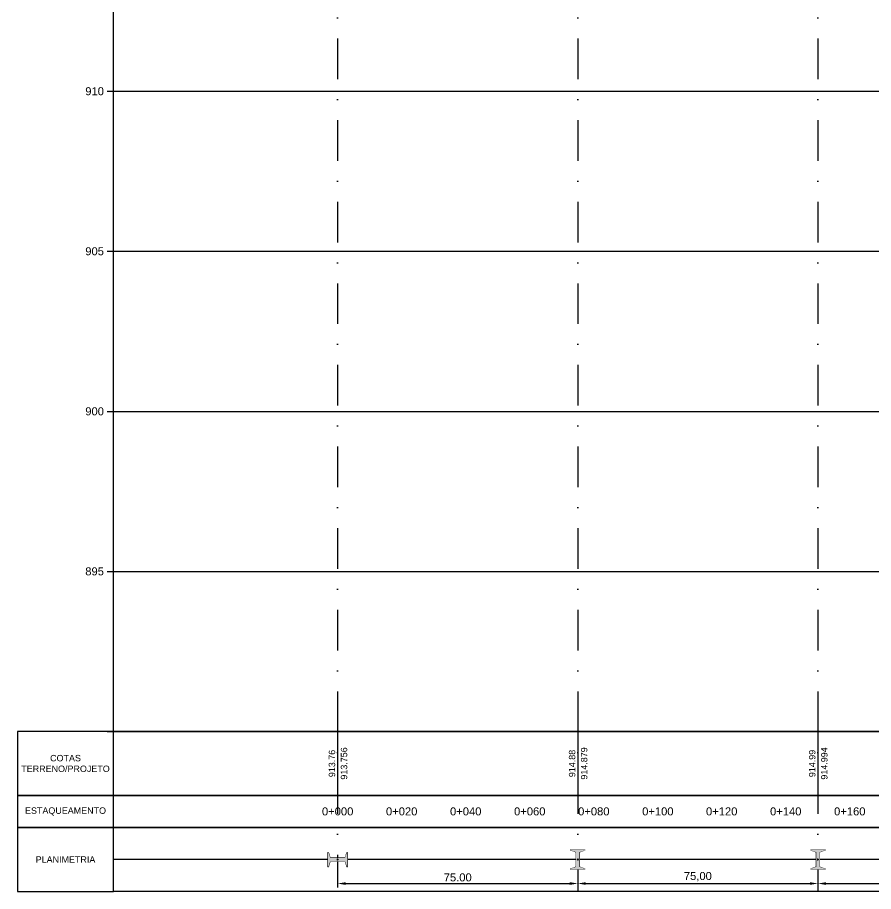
# Model space of a CAD drawing. Header units: metres. Extents: x -121 to 9872, y 3505 to 10721.
# Drawn here: x -121.5 to 145.9, y 3505.2 to 3778.2 of the extents above; entities that cross this region are included whole.
import ezdxf

# ---------------------------------------------------------------- set-up
doc = ezdxf.new("R2010")
doc.units = ezdxf.units.M
doc.set_wipeout_variables(frame=1)
doc.header["$PDMODE"] = 2
doc.linetypes.add('DASHDOT', pattern=[25.4, 12.7, -6.35, 0, -6.35])
for name, color, linetype in [('cotas', 7, 'Continuous'), ('EsquemáticoAlinhamento', 7, 'Continuous'), ('Grade', 9, 'Continuous'), ('Ind.Rot', 8, 'DASHDOT'), ('Perfil - Caixa', 251, 'Continuous'), ('Perfil - Estaca', 7, 'Continuous'), ('Perfil - Texto Estaca', 7, 'Continuous'), ('Perfil - Texto Geral', 7, 'Continuous'), ('Poste', 7, 'Continuous'), ('Poste Perfil', 251, 'Continuous')]:
    doc.layers.add(name, color=color, linetype=linetype)
doc.styles.add('Arial', font='arial.ttf')
doc.styles.add('R80', font='arial.ttf', dxfattribs={"height": 2})
doc.styles.get("Standard").update_dxf_attribs({"font": 'arial.ttf'})
doc.dimstyles.new('ISO-25', dxfattribs={"dimtxt": 2.5, "dimasz": 2.5, "dimexe": 1.25, "dimexo": 0.625, "dimtad": 1, "dimzin": 1, "dimtxsty": 'Standard', "dimcen": 2.5, "dimaunit": 1, "dimadec": 3, "dimazin": 3, "dimtfac": 1, "dimtmove": 0, "dimatfit": 3, "dimfxlon": 1, "dimarcsym": 0})

# ---------------------------------------------------------------- blocks, each defined once
blk = doc.blocks.new('PosteBloco')
at = {"lineweight": 0}
blk.add_lwpolyline([(-2.3, 0.52), (-2.9, 2.24), (-3.05, 2.24), (-3.05, -2.24), (-2.9, -2.24), (-2.3, -0.52), (2.3, -0.52), (2.9, -2.24), (3.05, -2.24), (3.05, 2.24), (2.9, 2.24), (2.3, 0.52)], close=True, dxfattribs=at)
blk.add_wipeout([(-2.3, 0.52), (-2.9, 2.24), (-3.05, 2.24), (-3.05, -2.24), (-2.9, -2.24), (-2.3, -0.52), (2.3, -0.52), (2.9, -2.24), (3.05, -2.24), (3.05, 2.24), (2.9, 2.24), (2.3, 0.52)]).dxf.layer = 'Poste'
at = {"layer": 'Poste Perfil'}
h = blk.add_hatch(color=256, dxfattribs=at)
h.dxf.hatch_style = 1
h.paths.add_polyline_path([(-2.3, 0.52), (-2.9, 2.24), (-3.05, 2.24), (-3.05, -2.24), (-2.9, -2.24), (-2.3, -0.52), (2.3, -0.52), (2.9, -2.24), (3.05, -2.24), (3.05, 2.24), (2.9, 2.24), (2.3, 0.52)])
at = {"color": 251, "lineweight": 0}
blk.add_circle((0, 0), 0.182, dxfattribs=at)
blk = doc.blocks.new('EsquematicoPlantaTopo')
at = {"layer": 'Poste Perfil'}
blk.add_blockref('PosteBloco', (0, 0), dxfattribs=at)
blk = doc.blocks.new('*D305')
at = {"layer": 'cotas', "color": 0, "lineweight": -2, "transparency": 16777216}
for p, q in [((-21.49, 3508.66), (-21.49, 3506.41)), ((-18.99, 3507.66), (51.01, 3507.66)), ((53.51, 3508.66), (53.51, 3506.41))]:
    blk.add_line(p, q, dxfattribs=at)
at = {"layer": 'cotas', "color": 0, "transparency": 16777216}
for points in [[(-18.99, 3508.08), (-18.99, 3507.25), (-21.49, 3507.66)], [(51.01, 3508.08), (51.01, 3507.25), (53.51, 3507.66)]]:
    blk.add_solid(points, dxfattribs=at)
at = {"layer": 'Defpoints', "color": 0, "transparency": 16777216}
for p in [(-21.49, 3515.17), (53.51, 3515.17), (53.51, 3507.66)]:
    blk.add_point(p, dxfattribs=at)
at = {"layer": 'cotas', "color": 0, "transparency": 16777216, "insert": (16.01, 3509.57), "char_height": 2.5, "attachment_point": 5}
blk.add_mtext('75.00', dxfattribs=at)
blk = doc.blocks.new('*D306')
at = {"layer": 'cotas', "color": 0, "lineweight": -2, "transparency": 16777216}
for p, q in [((53.51, 3510.16), (53.51, 3506.41)), ((128.51, 3510.16), (128.51, 3506.41)), ((56.01, 3507.66), (126.01, 3507.66))]:
    blk.add_line(p, q, dxfattribs=at)
at = {"layer": 'cotas', "color": 0, "transparency": 16777216}
for points in [[(56.01, 3508.08), (56.01, 3507.25), (53.51, 3507.66)], [(126.01, 3508.08), (126.01, 3507.25), (128.51, 3507.66)]]:
    blk.add_solid(points, dxfattribs=at)
at = {"layer": 'Defpoints', "color": 0, "transparency": 16777216}
for p in [(53.51, 3515.17), (128.51, 3515.17), (128.51, 3507.66)]:
    blk.add_point(p, dxfattribs=at)
at = {"layer": 'cotas', "color": 0, "transparency": 16777216, "insert": (91.01, 3509.79), "char_height": 2.5, "attachment_point": 5}
blk.add_mtext('75,00', dxfattribs=at)
blk = doc.blocks.new('*D307')
at = {"layer": 'cotas', "color": 0, "lineweight": -2, "transparency": 16777216}
for p, q in [((128.51, 3510.16), (128.51, 3506.41)), ((205.1, 3510.16), (205.1, 3506.41)), ((131.01, 3507.66), (202.6, 3507.66))]:
    blk.add_line(p, q, dxfattribs=at)
at = {"layer": 'cotas', "color": 0, "transparency": 16777216}
for points in [[(131.01, 3508.08), (131.01, 3507.25), (128.51, 3507.66)], [(202.6, 3508.08), (202.6, 3507.25), (205.1, 3507.66)]]:
    blk.add_solid(points, dxfattribs=at)
at = {"layer": 'Defpoints', "color": 0, "transparency": 16777216}
for p in [(128.51, 3515.17), (205.1, 3515.17), (205.1, 3507.66)]:
    blk.add_point(p, dxfattribs=at)
at = {"layer": 'cotas', "color": 0, "transparency": 16777216, "insert": (166.8, 3509.57), "char_height": 2.5, "attachment_point": 5}
blk.add_mtext('76.58', dxfattribs=at)

msp = doc.modelspace()

# ---------------------------------------------------------------- linework, layer by layer
at = {"layer": 'Grade'}
for points in [[(-91.483, 3755.169), (1088.165, 3755.169)], [(-91.483, 3705.169), (1088.165, 3705.169)], [(-91.483, 3655.169), (1088.165, 3655.169)], [(-91.483, 3605.169), (1088.165, 3605.169)]]:
    msp.add_lwpolyline(points, dxfattribs=at)
at = {"layer": 'Ind.Rot', "linetype": 'DASHDOT'}
for p, q in [((-21.491, 4205.169), (-21.491, 3506.941)), ((53.509, 4205.169), (53.509, 3505.169)), ((128.509, 4205.169), (128.509, 3505.169))]:
    msp.add_line(p, q, dxfattribs=at)
at = {"layer": 'Perfil - Caixa'}
for p, q in [((-93.483, 3755.169), (-91.483, 3755.169)), ((-93.483, 3705.169), (-91.483, 3705.169)), ((-93.483, 3655.169), (-91.483, 3655.169)), ((-93.483, 3605.169), (-91.483, 3605.169)), ((-93.483, 3555.169), (-91.483, 3555.169)), ((1088.165, 3515.169), (-91.483, 3515.169))]:
    msp.add_line(p, q, dxfattribs=at)
for points in [[(-91.483, 4205.169), (1088.165, 4205.169), (1088.165, 3555.169), (-91.483, 3555.169)], [(-91.483, 3555.169), (1088.165, 3555.169), (1088.165, 3535.169), (-91.483, 3535.169)], [(-91.483, 3535.169), (1088.165, 3535.169), (1088.165, 3525.169), (-91.483, 3525.169)], [(-91.483, 3525.169), (1088.165, 3525.169), (1088.165, 3505.169), (-91.483, 3505.169)]]:
    msp.add_lwpolyline(points, close=True, dxfattribs=at)
for points in [[(-91.483, 3555.169), (1088.165, 3555.169)], [(-91.483, 3525.169), (1088.165, 3525.169)]]:
    msp.add_lwpolyline(points, dxfattribs=at)
for points in [[(-91.483, 3535.169), (-91.483, 3555.169), (-121.483, 3555.169), (-121.483, 3535.169)], [(-91.483, 3525.169), (-91.483, 3535.169), (-121.483, 3535.169), (-121.483, 3525.169)]]:
    msp.add_3dface(points, dxfattribs=at)
at = {"layer": 'Perfil - Caixa', "linetype": 'ByBlock', "lineweight": -2}
msp.add_3dface([(-91.483, 3505.169), (-91.483, 3525.169), (-121.483, 3525.169), (-121.483, 3505.169)], dxfattribs=at)
at = {"layer": 'Perfil - Estaca'}
for points in [[(-21.491, 3555.169), (-21.491, 3533.669)], [(53.509, 3555.169), (53.509, 3533.669)], [(128.509, 3555.169), (128.509, 3533.669)]]:
    msp.add_lwpolyline(points, dxfattribs=at)

# ---------------------------------------------------------------- texts
at = {"layer": 'Perfil - Estaca', "linetype": 'ByBlock', "char_height": 2, "width": 9.85812, "attachment_point": 5, "rotation": 90, "style": 'R80'}
for s, insert in [('{\\C7;913.756}', (-19.491, 3545.169)), ('{\\C7;914.879}', (55.509, 3545.169)), ('{\\C7;914.994}', (130.509, 3545.169))]:
    msp.add_mtext(s, dxfattribs=dict(at, insert=insert))
at = {"layer": 'Perfil - Estaca', "linetype": 'ByBlock', "char_height": 2, "attachment_point": 8, "rotation": 90, "style": 'R80'}
for s, insert in [('{\\C7;913.76}', (-22.241, 3545.169)), ('{\\C7;914.88}', (52.759, 3545.169)), ('{\\C7;914.99}', (127.759, 3545.169))]:
    msp.add_mtext(s, dxfattribs=dict(at, insert=insert))
at = {"layer": 'Perfil - Texto Estaca', "linetype": 'ByBlock', "char_height": 2.5, "attachment_point": 8, "style": 'R80'}
for s, insert in [('0+000', (-21.491, 3528.919)), ('0+020', (-1.491, 3528.919)), ('0+040', (18.509, 3528.919)), ('0+060', (38.509, 3528.919)), ('0+080', (58.509, 3528.919)), ('0+100', (78.509, 3528.919)), ('0+120', (98.455, 3528.919)), ('0+140', (118.455, 3528.919)), ('0+160', (138.455, 3528.919))]:
    msp.add_mtext(s, dxfattribs=dict(at, insert=insert))
at = {"layer": 'Perfil - Texto Geral', "color": 0, "linetype": 'Continuous', "lineweight": -2, "char_height": 2.5, "attachment_point": 6, "style": 'Arial'}
for s, insert in [('910', (-94.483, 3755.169)), ('905', (-94.483, 3705.169)), ('900', (-94.483, 3655.169)), ('895', (-94.483, 3605.169))]:
    msp.add_mtext(s, dxfattribs=dict(at, insert=insert))
at = {"layer": 'Perfil - Texto Geral', "linetype": 'ByBlock', "char_height": 2, "attachment_point": 5, "style": 'Arial'}
for s, insert in [('COTAS\\PTERRENO/PROJETO', (-106.483, 3545.169)), ('ESTAQUEAMENTO', (-106.483, 3530.169)), ('PLANIMETRIA', (-106.483, 3515.169))]:
    msp.add_mtext(s, dxfattribs=dict(at, insert=insert))

# ---------------------------------------------------------------- next in the draw order: block references
at = {"layer": 'EsquemáticoAlinhamento'}
msp.add_blockref('EsquematicoPlantaTopo', (-21.491, 3515.169), dxfattribs=at)
at = {"layer": 'EsquemáticoAlinhamento', "rotation": 270}
for p in [(53.509, 3515.169), (128.509, 3515.169)]:
    msp.add_blockref('EsquematicoPlantaTopo', p, dxfattribs=at)

# ---------------------------------------------------------------- next in the draw order: dimensions: what is measured, and where the dimension line sits
at = {"layer": 'cotas'}
dim = msp.add_linear_dim(base=(53.509, 3507.664), p1=(-21.491, 3515.169), p2=(53.509, 3515.169), dimstyle='ISO-25', dxfattribs=at)
dim.commit()
dim.dimension.update_dxf_attribs({"geometry": '*D305', "text_midpoint": (16.009, 3509.565)})
dim = msp.add_linear_dim(base=(128.509, 3507.664), p1=(53.509, 3515.169), p2=(128.509, 3515.169), dimstyle='ISO-25', override={"dimtmove": 1}, dxfattribs=at)
dim.commit()
dim.dimension.update_dxf_attribs({"geometry": '*D306', "text_midpoint": (91.009, 3509.791)})
dim = msp.add_linear_dim(base=(205.1, 3507.664), p1=(128.509, 3515.169), p2=(205.1, 3515.169), text='76.58', dimstyle='ISO-25', override={"dimtmove": 1}, dxfattribs=at)
dim.commit()
dim.dimension.update_dxf_attribs({"geometry": '*D307', "text_midpoint": (166.804, 3509.565)})

doc.saveas('drawing.dxf')
